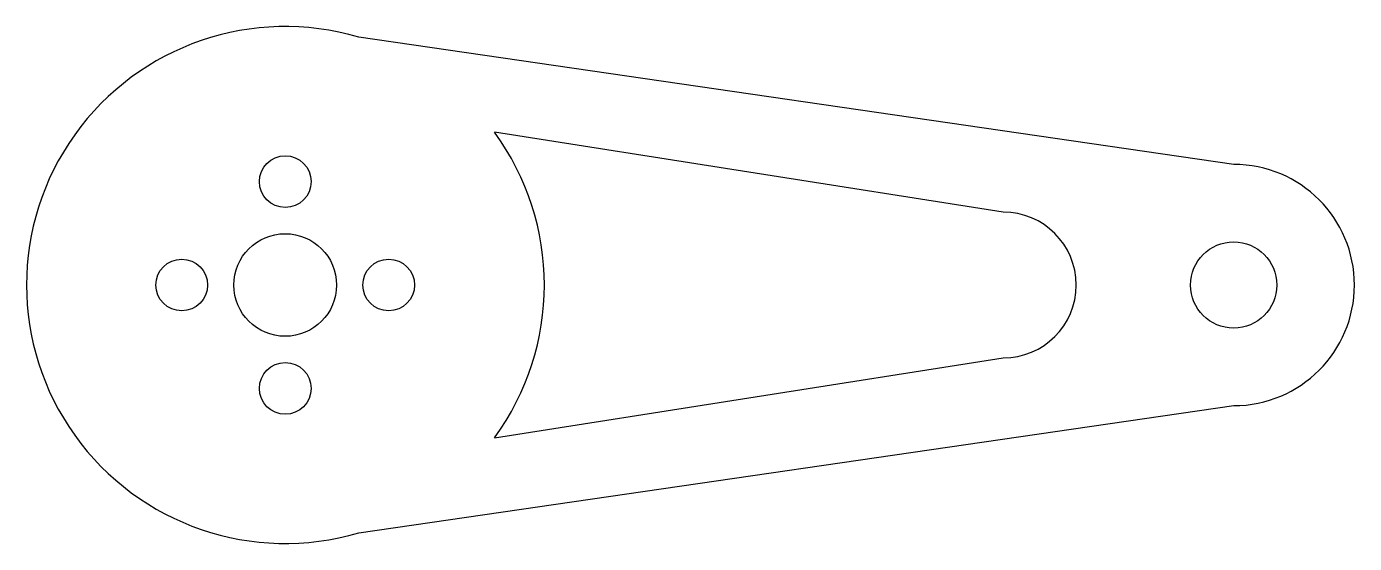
# Model space of a CAD drawing. Header units: millimetres. Extents: x -15.8 to 61.2, y -7.7 to 22.3.
import ezdxf

# ---------------------------------------------------------------- set-up
doc = ezdxf.new("R2010")
doc.units = ezdxf.units.MM

msp = doc.modelspace()

# ---------------------------------------------------------------- linework, layer by layer
at = {"color": 7, "linetype": 'Continuous', "lineweight": 25}
for p, q in [((54.24, 14.25), (3.513, 21.629)), ((40.877, 11.479), (11.374, 16.116)), ((11.374, -1.615), (40.877, 3.022)), ((3.513, -7.128), (54.24, 0.25))]:
    msp.add_line(p, q, dxfattribs=at)
for centre, radius in [((-0.76, 13.25), 1.5), ((-0.76, 7.25), 2.977), ((54.24, 7.25), 2.5), ((-6.76, 7.25), 1.5), ((5.24, 7.25), 1.5), ((-0.76, 1.25), 1.5)]:
    msp.add_circle(centre, radius, dxfattribs=at)
for centre, radius, start, end in [((-0.76, 7.25), 15, 73.44821, 286.55179), ((-0.76, 7.25), 15.028, 323.84795, 36.15205), ((54.24, 7.25), 7, 270, 90), ((40.877, 7.25), 4.228, 270, 90)]:
    msp.add_arc(centre, radius, start, end, dxfattribs=at)

doc.saveas('drawing.dxf')
